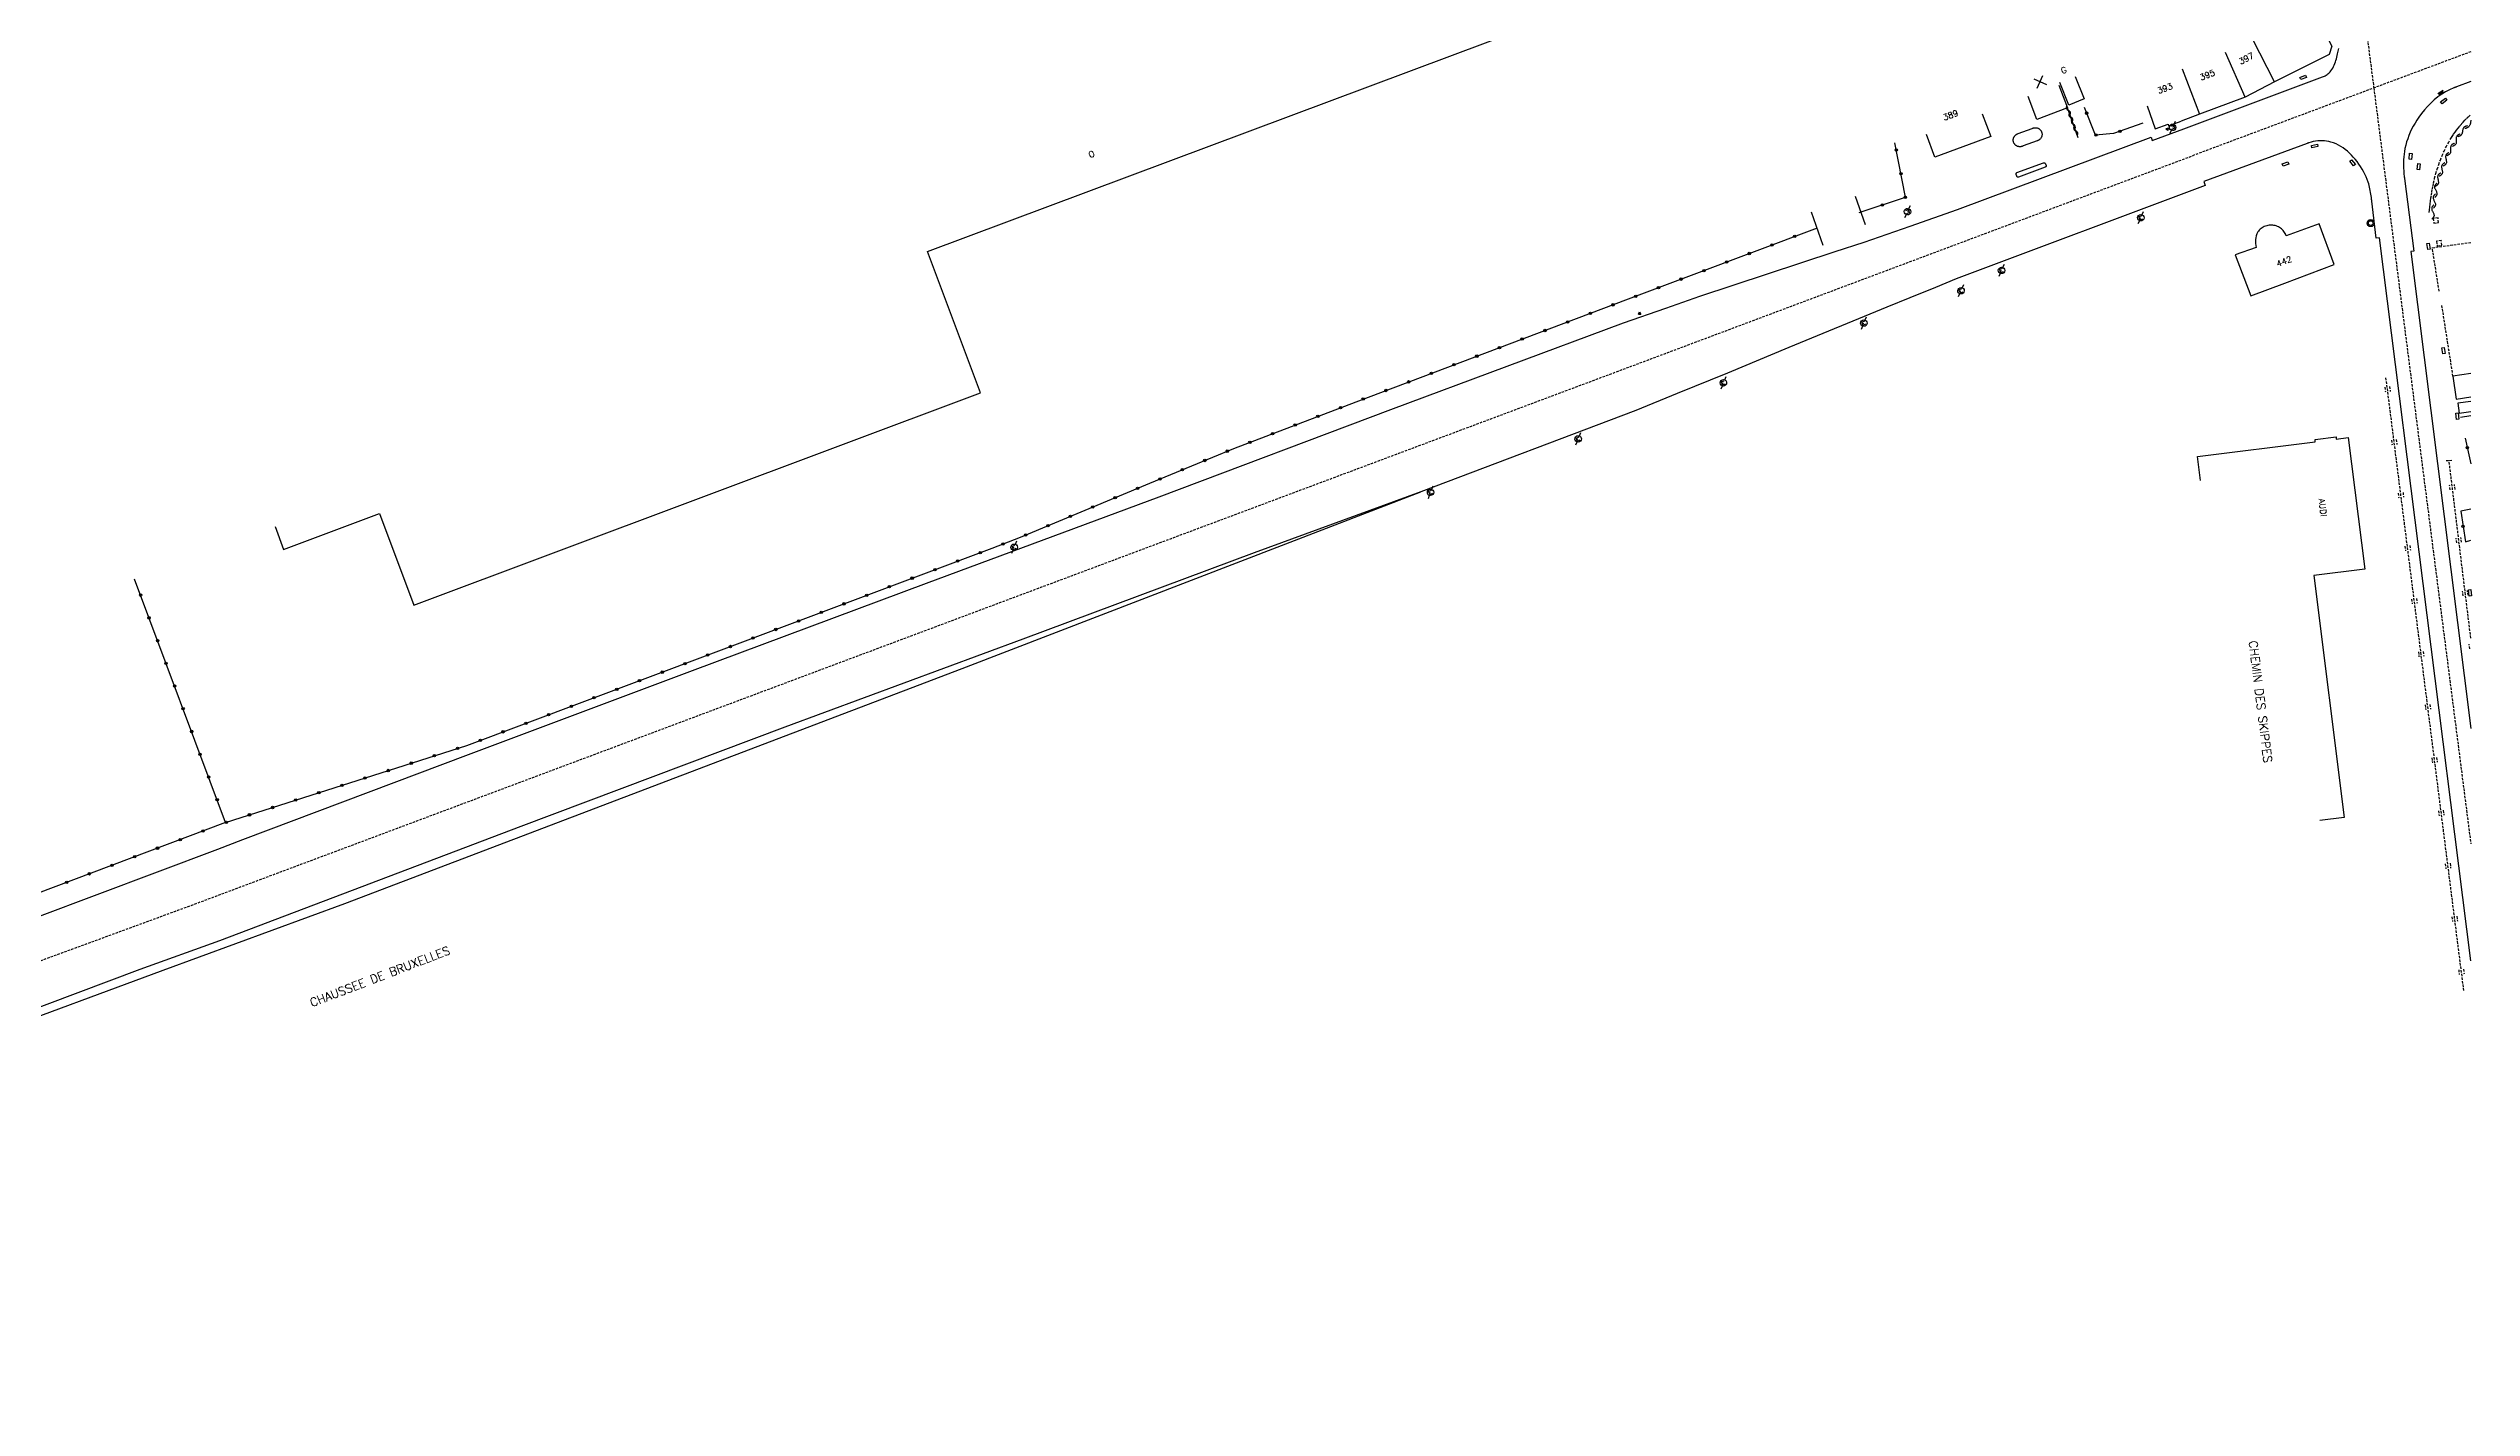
# Model space of a CAD drawing. Header units: millimetres. Extents: x 114000 to 115000, y 149000 to 150000.
# Drawn here: x 114501 to 115000.1, y 149000 to 149279.9 of the extents above; entities that cross this region are included whole.
import ezdxf
from ezdxf.enums import TextEntityAlignment as Align

# ---------------------------------------------------------------- set-up
doc = ezdxf.new("R2010")
doc.units = ezdxf.units.MM
doc.linetypes.add('DASHED', pattern=[0.75, 0.5, -0.25])
doc.layers.get('0').update_dxf_attribs({"linetype": 'CONTINUOUS'})
for name, color, linetype in [('W0001', 6, 'DASHED'), ('W0008', 7, 'CONTINUOUS'), ('W0100', 7, 'CONTINUOUS'), ('W0112', 1, 'DASHED'), ('W0211', 2, 'CONTINUOUS'), ('W0220', 5, 'DASHED'), ('W0310', 3, 'CONTINUOUS'), ('W0322', 7, 'CONTINUOUS'), ('W0402', 7, 'CONTINUOUS'), ('W0420', 7, 'CONTINUOUS'), ('W0471', 7, 'CONTINUOUS'), ('W0851', 7, 'CONTINUOUS'), ('W0984', 7, 'CONTINUOUS'), ('W0989', 7, 'CONTINUOUS'), ('W0991', 7, 'CONTINUOUS'), ('W1102', 7, 'CONTINUOUS')]:
    doc.layers.add(name, color=color, linetype=linetype)
doc.styles.get("Standard").update_dxf_attribs({"font": 'romans.shx', "width": 0.85})

# ---------------------------------------------------------------- blocks, each defined once
blk = doc.blocks.new('T471')
for p, q in [((-0.333334, 0.333334), (-0.333334, -0.333334)), ((-0.333334, 0.333334), (0.333334, 0.333334)), ((-0.333334, 0), (0, 0)), ((0.500001, 0.500001), (1.000002, 1.000002)), ((-0.500001, -0.500001), (-1.000002, -1.000002)), ((-0.333334, -0.333334), (0.333334, -0.333334))]:
    blk.add_line(p, q)
blk.add_ellipse((0, 0), major_axis=(0.471405, 0.471405), ratio=1, start_param=5.4977871438, end_param=11.780972451)
blk = doc.blocks.new('t322o')
at = {"color": 0, "linetype": 'Continuous'}
for radius in [0.25, 0.15]:
    blk.add_circle((0, 0), radius, dxfattribs=at)
blk = doc.blocks.new('t310o')
at = {"color": 0, "linetype": 'Continuous'}
for centre, start, end in [((-0.5, 0.38), 216.8699, 323.1304), ((0.5, -0.37), 36.8699, 143.1303)]:
    blk.add_arc(centre, 0.625, start, end, dxfattribs=at)
blk = doc.blocks.new('T851')
for p, q in [((-0.25, -0.15), (0, 0.32)), ((0, 0.32), (0.25, -0.15)), ((-0.25, -0.15), (0.25, -0.15))]:
    blk.add_line(p, q)
for major_axis in [(-0.106, 0.106), (-0.0354, 0.0354), (-0.0236, 0.0236)]:
    blk.add_ellipse((0, 0), major_axis=major_axis, ratio=1, start_param=3.926991, end_param=10.210176)
blk = doc.blocks.new('t991o')
at = {"color": 0, "linetype": 'Continuous'}
for p, q in [((-1, 1), (1, -1)), ((-1, -1), (1, 1))]:
    blk.add_line(p, q, dxfattribs=at)

msp = doc.modelspace()

# ---------------------------------------------------------------- linework, layer by layer
at = {"layer": 'W0001'}
for points in [[(114976.29, 149300.49), (114980.01, 149271.8), (115000, 149116.08)], [(115000, 149279.27), (114942.95, 149257.96)], [(114253.99, 149000), (114276.58, 149008.42), (114387.42, 149049.97), (114472.59, 149082.22), (114530.38, 149103.44), (114826.72, 149214.37), (114877.36, 149233.37), (114942.96, 149257.95)]]:
    msp.add_lwpolyline(points, dxfattribs=at)
at = {"layer": 'W0008'}
for points in [[(114940.9, 149263.39), (114969.42, 149274.13), (114969.42, 149274.13), (114969.42, 149274.13), (114969.42, 149274.13), (114969.42, 149274.13), (114969.42, 149274.13), (114969.42, 149274.13), (114969.42, 149274.13), (114969.42, 149274.13), (114969.42, 149274.13), (114969.42, 149274.13), (114969.62, 149274.17), (114969.83, 149274.25), (114970.01, 149274.33), (114970.2, 149274.44), (114970.38, 149274.56), (114970.55, 149274.69), (114970.72, 149274.83), (114970.87, 149274.99), (114971.02, 149275.14), (114971.15, 149275.31), (114971.37, 149275.6), (114971.54, 149275.89), (114971.71, 149276.21), (114971.86, 149276.52), (114971.99, 149276.83), (114972.1, 149277.16), (114972.21, 149277.5), (114972.3, 149277.83), (114972.4, 149278.17), (114972.48, 149278.52), (114972.56, 149278.81), (114972.62, 149279.1), (114972.69, 149279.39), (114972.74, 149279.67), (114972.79, 149279.97)], [(115000, 149273.11), (114997.05, 149272.02), (114997.05, 149272.02), (114997, 149272), (114996.94, 149271.99), (114996.89, 149271.96), (114996.83, 149271.94), (114996.78, 149271.92), (114996.72, 149271.89), (114996.67, 149271.88), (114996.62, 149271.86), (114996.56, 149271.83), (114996.51, 149271.81), (114995.64, 149271.44), (114994.8, 149271), (114994, 149270.5), (114993.22, 149269.96), (114992.48, 149269.35), (114991.77, 149268.71), (114991.09, 149268.02), (114990.45, 149267.3), (114989.84, 149266.55), (114989.27, 149265.77), (114988.87, 149265.17), (114988.5, 149264.56), (114988.14, 149263.94), (114987.81, 149263.31), (114987.51, 149262.67), (114987.23, 149262.02), (114986.99, 149261.36), (114986.77, 149260.69), (114986.58, 149260), (114986.43, 149259.31), (114986.33, 149258.75), (114986.25, 149258.17), (114986.19, 149257.6), (114986.15, 149257.02), (114986.13, 149256.44), (114986.13, 149255.86), (114986.15, 149255.28), (114986.18, 149254.71), (114986.22, 149254.13), (114986.29, 149253.55), (114986.29, 149253.52), (114986.29, 149253.47), (114986.3, 149253.44), (114986.31, 149253.39), (114986.31, 149253.35), (114986.32, 149253.31), (114986.33, 149253.27), (114986.33, 149253.24), (114986.33, 149253.19), (114986.34, 149253.16), (114988.28, 149238.19), (114987.65, 149238.11), (115000, 149139.89)], [(114498.6, 149101.01), (114535.86, 149115.03), (114541.03, 149117.01), (114587.47, 149134.54), (114633.67, 149151.84), (114681.83, 149169.78), (114729.81, 149187.59), (114777.52, 149205.56), (114825.43, 149223.4), (114825.44, 149223.4), (114834.15, 149226.44), (114841.15, 149228.89), (114841.16, 149228.89), (114869.06, 149238.11), (114875.03, 149240.08), (114884.49, 149243.36), (114894.23, 149246.78), (114934.12, 149261.67), (114934.36, 149260.98), (114940.91, 149263.39)], [(115000, 149091.99), (114981.19, 149240.92), (114980.5, 149240.85), (114979.6, 149248.5), (114979.6, 149248.53), (114979.59, 149248.58), (114979.58, 149248.63), (114979.58, 149248.66), (114979.58, 149248.71), (114979.58, 149248.74), (114979.57, 149248.78), (114979.56, 149248.83), (114979.56, 149248.86), (114979.55, 149248.91), (114979.55, 149248.91), (114979.51, 149249.25), (114979.46, 149249.61), (114979.41, 149249.96), (114979.35, 149250.31), (114979.29, 149250.66), (114979.22, 149251), (114979.14, 149251.35), (114979.05, 149251.69), (114978.96, 149252.03), (114978.86, 149252.38), (114978.66, 149252.94), (114978.44, 149253.5), (114978.19, 149254.05), (114977.92, 149254.6), (114977.62, 149255.11), (114977.29, 149255.63), (114976.95, 149256.14), (114976.58, 149256.63), (114976.2, 149257.11), (114975.79, 149257.56), (114975.79, 149257.56), (114975.4, 149257.99), (114975, 149258.38), (114974.58, 149258.77), (114974.14, 149259.13), (114973.69, 149259.46), (114973.22, 149259.77), (114972.74, 149260.05), (114972.24, 149260.28), (114971.72, 149260.5), (114971.19, 149260.67), (114970.75, 149260.78), (114970.29, 149260.86), (114969.83, 149260.91), (114969.37, 149260.94), (114968.91, 149260.94), (114968.45, 149260.91), (114967.99, 149260.85), (114967.54, 149260.77), (114967.09, 149260.66), (114966.65, 149260.52), (114966.62, 149260.5), (114966.58, 149260.5), (114966.55, 149260.49), (114966.52, 149260.47), (114966.48, 149260.46), (114966.45, 149260.44), (114966.42, 149260.42), (114966.38, 149260.42), (114966.35, 149260.41), (114966.31, 149260.39), (114945, 149252.52)], [(114912.35, 149256.2), (114912.49, 149255.87), (114912.49, 149255.86), (114912.51, 149255.81), (114912.51, 149255.76), (114912.51, 149255.7), (114912.49, 149255.65), (114912.47, 149255.61), (114912.44, 149255.56), (114912.41, 149255.53), (114912.36, 149255.5), (114912.31, 149255.48), (114906.83, 149253.45), (114906.81, 149253.44), (114906.76, 149253.44), (114906.71, 149253.42), (114906.66, 149253.44), (114906.61, 149253.45), (114906.56, 149253.47), (114906.52, 149253.5), (114906.49, 149253.54), (114906.46, 149253.59), (114906.44, 149253.64), (114906.32, 149254), (114906.31, 149254.04), (114906.31, 149254.09), (114906.31, 149254.15), (114906.32, 149254.2), (114906.35, 149254.25), (114906.38, 149254.29), (114906.42, 149254.33), (114906.46, 149254.36), (114906.5, 149254.37), (114911.97, 149256.36), (114912, 149256.37), (114912.06, 149256.39), (114912.11, 149256.39), (114912.16, 149256.37), (114912.21, 149256.36), (114912.25, 149256.33), (114912.29, 149256.29), (114912.32, 149256.25), (114912.35, 149256.2)], [(114945, 149252.51), (114945.29, 149251.75), (114894, 149232.47), (114889.7, 149230.7), (114889.69, 149230.7), (114884.42, 149228.59), (114879.7, 149226.65), (114879.69, 149226.65), (114859.53, 149218.34), (114859.53, 149218.34), (114846.84, 149213.06), (114836.52, 149208.89), (114828.01, 149205.36), (114828.01, 149205.36), (114783.71, 149188.65), (114749.37, 149176.03), (114701.67, 149158.28), (114652.69, 149140.14), (114598.28, 149119.7), (114536.2, 149096.11), (114519.79, 149090.22), (114475.56, 149073.58)], [(114873.18, 149249.5), (114875.23, 149243.7)], [(114864.07, 149246.28), (114866.48, 149239.45)]]:
    msp.add_lwpolyline(points, dxfattribs=at)
at = {"layer": 'W0100'}
for points in [[(114547.64, 149181.45), (114549.4, 149176.76), (114569.15, 149184.15), (114576.22, 149165.26), (114693, 149208.98), (114682.09, 149238.14), (114847.71, 149300.12), (114845.96, 149304.81)], [(114963.05, 149285.71), (114967.5, 149287.99), (114971.38, 149280.44), (114970.83, 149278.72), (114959.57, 149273.05), (114953.54, 149269.94), (114944.07, 149266.39), (114940.3, 149264.97)], [(114918.48, 149274.19), (114920.33, 149269.54), (114917.16, 149268.28), (114915.31, 149272.92)], [(114915.13, 149272.4), (114916.9, 149267.73), (114910.6, 149265.34), (114908.83, 149270.03)], [(114899.36, 149266.51), (114901.12, 149261.84), (114889.61, 149257.53), (114887.86, 149262.2)], [(114933.33, 149268.11), (114934.99, 149263.4), (114937.63, 149264.33), (114937.74, 149264.03), (114940.31, 149264.97)], [(114906.77, 149262.4), (114909.63, 149263.47), (114909.69, 149263.5), (114909.77, 149263.53), (114909.85, 149263.56), (114909.93, 149263.59), (114910.02, 149263.61), (114910.1, 149263.62), (114910.18, 149263.62), (114910.27, 149263.62), (114910.35, 149263.62), (114910.44, 149263.62), (114910.53, 149263.61), (114910.6, 149263.59), (114910.69, 149263.58), (114910.77, 149263.54), (114910.85, 149263.51), (114910.92, 149263.47), (114910.99, 149263.44), (114911.07, 149263.39), (114911.13, 149263.34), (114911.21, 149263.28), (114911.27, 149263.22), (114911.32, 149263.15), (114911.38, 149263.09), (114911.42, 149263.03), (114911.47, 149262.95), (114911.51, 149262.87), (114911.55, 149262.81), (114911.58, 149262.72), (114911.61, 149262.64), (114911.63, 149262.56), (114911.65, 149262.48), (114911.66, 149262.39), (114911.67, 149262.31), (114911.67, 149262.22), (114911.67, 149262.14), (114911.65, 149262.04), (114911.63, 149261.97), (114911.62, 149261.89), (114911.6, 149261.81), (114911.56, 149261.73), (114911.53, 149261.65), (114911.49, 149261.58), (114911.45, 149261.5), (114911.4, 149261.44), (114911.35, 149261.36), (114911.28, 149261.29), (114911.23, 149261.23), (114911.17, 149261.19), (114911.1, 149261.12), (114911.03, 149261.08), (114910.96, 149261.04), (114910.88, 149261), (114910.8, 149260.97), (114910.72, 149260.94), (114910.63, 149260.92), (114907.78, 149259.86), (114907.71, 149259.83), (114907.63, 149259.79), (114907.55, 149259.76), (114907.46, 149259.73), (114907.38, 149259.72), (114907.3, 149259.7), (114907.21, 149259.7), (114907.13, 149259.69), (114907.05, 149259.7), (114906.96, 149259.7), (114906.88, 149259.72), (114906.79, 149259.73), (114906.71, 149259.75), (114906.63, 149259.78), (114906.55, 149259.81), (114906.47, 149259.86), (114906.4, 149259.89), (114906.33, 149259.94), (114906.26, 149259.98), (114906.2, 149260.04), (114906.13, 149260.11), (114906.08, 149260.17), (114906.03, 149260.23), (114905.97, 149260.29), (114905.93, 149260.37), (114905.88, 149260.45), (114905.85, 149260.53), (114905.82, 149260.61), (114905.79, 149260.69), (114905.77, 149260.76), (114905.75, 149260.84), (114905.74, 149260.94), (114905.74, 149261.01), (114905.74, 149261.11), (114905.74, 149261.19), (114905.75, 149261.28), (114905.77, 149261.36), (114905.78, 149261.44), (114905.81, 149261.51), (114905.84, 149261.61), (114905.88, 149261.67), (114905.92, 149261.75), (114905.96, 149261.83), (114906.01, 149261.89), (114906.06, 149261.97), (114906.11, 149262.03), (114906.17, 149262.09), (114906.24, 149262.14), (114906.31, 149262.2), (114906.38, 149262.25), (114906.46, 149262.28), (114906.53, 149262.33), (114906.6, 149262.36), (114906.68, 149262.39), (114906.77, 149262.4)], [(115000, 149212.97), (114996.26, 149212.42), (114996.95, 149207.74), (115000, 149208.19)], [(115000, 149207.22), (114997.34, 149206.86)], [(114997.34, 149206.86), (114997.62, 149204.81), (115000, 149205.14)]]:
    msp.add_lwpolyline(points, dxfattribs=at)
at = {"layer": 'W0100', "flags": 128}
msp.add_lwpolyline([(114955.78, 149238.92), (114951.48, 149237.47), (114954.69, 149228.97), (114961.65, 149231.63), (114969.34, 149234.46), (114971.88, 149235.42), (114968.74, 149243.84), (114961.96, 149241.36), (114961.87, 149241.6), (114961.76, 149241.82), (114961.64, 149242.03), (114961.5, 149242.24), (114961.34, 149242.43), (114961.17, 149242.62), (114960.99, 149242.79), (114960.79, 149242.95), (114960.59, 149243.08), (114960.37, 149243.2), (114960.15, 149243.3), (114959.91, 149243.38), (114959.67, 149243.45), (114959.43, 149243.51), (114959.19, 149243.54), (114958.94, 149243.55), (114958.7, 149243.55), (114958.46, 149243.53), (114958.21, 149243.5), (114957.95, 149243.44), (114957.7, 149243.36), (114957.45, 149243.26), (114957.22, 149243.14), (114956.99, 149243), (114956.79, 149242.86), (114956.59, 149242.7), (114956.41, 149242.53), (114956.25, 149242.34), (114956.11, 149242.14, 0.191375)], format="xyb", close=True, dxfattribs=at)
msp.add_lwpolyline([(114944.33, 149190.95), (114943.71, 149195.91), (114967.95, 149198.94), (114967.9, 149199.38), (114972.23, 149199.94), (114972.29, 149199.48), (114974.76, 149199.79), (114978.13, 149172.68), (114967.68, 149171.38), (114973.88, 149121.56), (114968.92, 149120.94)], dxfattribs=at)
at = {"layer": 'W0112'}
for points in [[(114991.39, 149246.13), (114991.47, 149246.74), (114991.54, 149247.35), (114991.62, 149247.97), (114991.71, 149248.58), (114991.79, 149249.19), (114991.89, 149249.81), (114991.98, 149250.42), (114992.09, 149251.03), (114992.21, 149251.64), (114992.33, 149252.25), (114992.55, 149253.21), (114992.8, 149254.16), (114993.08, 149255.11), (114993.39, 149256.03), (114993.72, 149256.97), (114994.09, 149257.88), (114994.49, 149258.77), (114994.92, 149259.66), (114995.38, 149260.52), (114995.88, 149261.38), (114996.16, 149261.81), (114996.46, 149262.27), (114996.76, 149262.71), (114997.08, 149263.14), (114997.4, 149263.56), (114997.73, 149263.99), (114998.08, 149264.39), (114998.44, 149264.78), (114998.79, 149265.17), (114999.17, 149265.56), (114999.21, 149265.6), (114999.24, 149265.63), (114999.27, 149265.66), (114999.31, 149265.69), (114999.34, 149265.72), (114999.37, 149265.75), (114999.41, 149265.78), (114999.44, 149265.83), (114999.47, 149265.86), (114999.51, 149265.89), (115000, 149266.36)], [(114993.24, 149245.06), (114992.26, 149244.94), (114992.4, 149243.96), (114993.37, 149244.08), (114993.24, 149245.06)], [(114993.48, 149229.94), (114992.06, 149238.89), (115000, 149239.99)], [(114993.9, 149240.36), (114992.94, 149240.22), (114993.09, 149239.25), (114994.05, 149239.41), (114993.9, 149240.36)], [(114993.97, 149227.03), (114996.26, 149212.42)], [(114994.89, 149195.05), (114996.06, 149195.11)]]:
    msp.add_lwpolyline(points, dxfattribs=at)
at = {"layer": 'W0211'}
msp.add_lwpolyline([(114440.9, 149061.51), (114451.87, 149063.14), (114524.59, 149090.11), (114561.99, 149103.81), (114689.17, 149152.26), (114783.71, 149188.65)], dxfattribs=at)
at = {"layer": 'W0220'}
for points in [[(114982.27, 149210.17), (114982.4, 149209.19)], [(114998.56, 149085.87), (114982.51, 149212.22)], [(114983.26, 149210.3), (114983.39, 149209.31)], [(114983.65, 149199.27), (114983.78, 149198.27)], [(114984.65, 149199.39), (114984.77, 149198.39)], [(115000, 149158.5), (114995.51, 149195.08)], [(114995.75, 149189.02), (114995.63, 149190)], [(114996.74, 149189.13), (114996.62, 149190.13)], [(114985.04, 149188.35), (114985.16, 149187.36)], [(114986.03, 149188.49), (114986.15, 149187.49)], [(114986.42, 149177.44), (114986.54, 149176.46)], [(114987.41, 149177.56), (114987.54, 149176.58)], [(114997.09, 149178.1), (114996.97, 149179.08)], [(114998.08, 149178.22), (114997.96, 149179.21)], [(114987.8, 149166.53), (114987.94, 149165.53)], [(114988.79, 149166.66), (114988.92, 149165.67)], [(114998.44, 149167.17), (114998.31, 149168.17)], [(114999.43, 149167.3), (114999.3, 149168.3)], [(114989.19, 149155.63), (114989.32, 149154.63)], [(114990.19, 149155.75), (114990.31, 149154.75)], [(114999.77, 149156.27), (114999.65, 149157.25)], [(114990.58, 149144.71), (114990.7, 149143.72)], [(114991.57, 149144.83), (114991.69, 149143.85)], [(114991.96, 149133.8), (114992.08, 149132.81)], [(114992.95, 149133.92), (114993.08, 149132.94)], [(114993.34, 149122.89), (114993.47, 149121.89)], [(114994.33, 149123.02), (114994.46, 149122.02)], [(114994.72, 149111.99), (114994.85, 149110.99)], [(114995.72, 149112.11), (114995.84, 149111.11)], [(114996.11, 149101.06), (114996.24, 149100.08)], [(114997.1, 149101.19), (114997.23, 149100.21)], [(114997.5, 149090.16), (114997.62, 149089.17)], [(114998.49, 149090.28), (114998.62, 149089.3)]]:
    msp.add_lwpolyline(points, dxfattribs=at)
at = {"layer": 'W0310'}
for points in [[(114919.12, 149261.53), (114916.9, 149267.73)], [(115000, 149265.21), (114999.98, 149265.06), (114999.97, 149264.94), (114999.96, 149264.8), (114999.94, 149264.66), (114999.91, 149264.52), (114999.88, 149264.39), (114999.84, 149264.28), (114999.8, 149264.16), (114999.76, 149264.05), (114999.69, 149263.96), (114999.62, 149263.86), (114999.54, 149263.78), (114999.5, 149263.74), (114999.44, 149263.71), (114999.39, 149263.67), (114999.33, 149263.64), (114999.26, 149263.61), (114999.2, 149263.58), (114999.14, 149263.55), (114999.07, 149263.53), (114999.01, 149263.5), (114998.94, 149263.49), (114998.87, 149263.46), (114998.79, 149263.44)], [(114996.62, 149260.41), (114996.54, 149260.38), (114996.47, 149260.35), (114996.41, 149260.31), (114996.34, 149260.28), (114996.28, 149260.25), (114996.22, 149260.22), (114996.16, 149260.17), (114996.11, 149260.14), (114996.06, 149260.1), (114996.01, 149260.05), (114995.97, 149260), (114995.94, 149259.96), (114995.87, 149259.83), (114995.85, 149259.72), (114995.83, 149259.58), (114995.82, 149259.44), (114995.83, 149259.28), (114995.83, 149259.13), (114995.83, 149258.99), (114995.84, 149258.83), (114995.83, 149258.69), (114995.81, 149258.55), (114995.78, 149258.42), (114995.72, 149258.31), (114995.69, 149258.27), (114995.65, 149258.22), (114995.6, 149258.17), (114995.55, 149258.13), (114995.5, 149258.1), (114995.44, 149258.05), (114995.38, 149258.02), (114995.31, 149257.99), (114995.25, 149257.96), (114995.18, 149257.92), (114995.12, 149257.89), (114995.04, 149257.86)], [(114997.79, 149262.33), (114997.72, 149262.3), (114997.65, 149262.27), (114997.59, 149262.24), (114997.51, 149262.21), (114997.45, 149262.17), (114997.4, 149262.14), (114997.33, 149262.1), (114997.28, 149262.06), (114997.23, 149262.02), (114997.19, 149261.97), (114997.15, 149261.92), (114997.11, 149261.88), (114997.04, 149261.75), (114997.01, 149261.64), (114997, 149261.5), (114996.99, 149261.36), (114996.99, 149261.21), (114997, 149261.06), (114997.01, 149260.91), (114997.01, 149260.75), (114997.01, 149260.61), (114996.98, 149260.47), (114996.95, 149260.35), (114996.9, 149260.24), (114996.86, 149260.19), (114996.82, 149260.14), (114996.77, 149260.1), (114996.72, 149260.05), (114996.67, 149260), (114996.61, 149259.97), (114996.55, 149259.94), (114996.48, 149259.89), (114996.42, 149259.86), (114996.35, 149259.83), (114996.29, 149259.8), (114996.22, 149259.77)], [(114999.29, 149264), (114999.22, 149263.99), (114999.15, 149263.97), (114999.08, 149263.94), (114999.01, 149263.92), (114998.94, 149263.91), (114998.87, 149263.88), (114998.81, 149263.85), (114998.75, 149263.83), (114998.69, 149263.8), (114998.64, 149263.75), (114998.59, 149263.72), (114998.54, 149263.67), (114998.47, 149263.58), (114998.41, 149263.46), (114998.37, 149263.33), (114998.33, 149263.19), (114998.31, 149263.05), (114998.29, 149262.89), (114998.26, 149262.75), (114998.24, 149262.6), (114998.21, 149262.46), (114998.17, 149262.33), (114998.11, 149262.22), (114998.04, 149262.11), (114997.99, 149262.06), (114997.94, 149262.03), (114997.89, 149261.99), (114997.83, 149261.96), (114997.77, 149261.92), (114997.71, 149261.89), (114997.64, 149261.88), (114997.58, 149261.85), (114997.51, 149261.83), (114997.44, 149261.81), (114997.36, 149261.78), (114997.29, 149261.77)], [(114993.79, 149254.31), (114993.72, 149254.27), (114993.67, 149254.24), (114993.61, 149254.19), (114993.55, 149254.14), (114993.49, 149254.1), (114993.44, 149254.05), (114993.39, 149254), (114993.34, 149253.96), (114993.29, 149253.91), (114993.26, 149253.85), (114993.22, 149253.8), (114993.2, 149253.74), (114993.17, 149253.63), (114993.15, 149253.49), (114993.16, 149253.35), (114993.18, 149253.21), (114993.21, 149253.06), (114993.24, 149252.91), (114993.27, 149252.77), (114993.3, 149252.63), (114993.32, 149252.49), (114993.33, 149252.35), (114993.31, 149252.22), (114993.28, 149252.1), (114993.26, 149252.03), (114993.22, 149251.99), (114993.19, 149251.92), (114993.14, 149251.88), (114993.09, 149251.83), (114993.04, 149251.78), (114992.99, 149251.74), (114992.94, 149251.69), (114992.87, 149251.64), (114992.82, 149251.61), (114992.76, 149251.56), (114992.69, 149251.52)], [(114994.62, 149256.41), (114994.55, 149256.36), (114994.5, 149256.33), (114994.43, 149256.28), (114994.37, 149256.24), (114994.31, 149256.19), (114994.26, 149256.14), (114994.21, 149256.1), (114994.16, 149256.05), (114994.12, 149256), (114994.08, 149255.94), (114994.04, 149255.89), (114994.02, 149255.83), (114993.98, 149255.71), (114993.97, 149255.58), (114993.97, 149255.44), (114994, 149255.3), (114994.02, 149255.16), (114994.05, 149255), (114994.08, 149254.86), (114994.12, 149254.72), (114994.14, 149254.58), (114994.15, 149254.44), (114994.13, 149254.31), (114994.1, 149254.19), (114994.08, 149254.13), (114994.04, 149254.08), (114994.01, 149254.02), (114993.96, 149253.97), (114993.91, 149253.92), (114993.87, 149253.88), (114993.81, 149253.83), (114993.76, 149253.78), (114993.69, 149253.74), (114993.64, 149253.71), (114993.58, 149253.66), (114993.51, 149253.61)], [(114995.44, 149258.5), (114995.37, 149258.46), (114995.32, 149258.42), (114995.26, 149258.38), (114995.2, 149258.33), (114995.14, 149258.28), (114995.08, 149258.24), (114995.04, 149258.19), (114994.99, 149258.14), (114994.94, 149258.1), (114994.9, 149258.03), (114994.87, 149257.99), (114994.85, 149257.92), (114994.82, 149257.81), (114994.8, 149257.67), (114994.81, 149257.53), (114994.83, 149257.39), (114994.86, 149257.25), (114994.89, 149257.1), (114994.92, 149256.96), (114994.95, 149256.81), (114994.97, 149256.67), (114994.97, 149256.53), (114994.96, 149256.41), (114994.93, 149256.28), (114994.9, 149256.22), (114994.87, 149256.17), (114994.83, 149256.11), (114994.79, 149256.06), (114994.74, 149256.02), (114994.69, 149255.97), (114994.64, 149255.92), (114994.58, 149255.88), (114994.52, 149255.83), (114994.46, 149255.8), (114994.4, 149255.75), (114994.33, 149255.71)], [(114992.67, 149249.99), (114992.62, 149249.92), (114992.57, 149249.88), (114992.53, 149249.81), (114992.47, 149249.75), (114992.44, 149249.71), (114992.39, 149249.64), (114992.36, 149249.58), (114992.32, 149249.53), (114992.29, 149249.47), (114992.27, 149249.41), (114992.25, 149249.35), (114992.24, 149249.28), (114992.24, 149249.16), (114992.26, 149249.03), (114992.29, 149248.89), (114992.35, 149248.77), (114992.41, 149248.63), (114992.47, 149248.49), (114992.54, 149248.36), (114992.61, 149248.22), (114992.65, 149248.1), (114992.69, 149247.96), (114992.72, 149247.83), (114992.71, 149247.71), (114992.69, 149247.64), (114992.68, 149247.58), (114992.65, 149247.53), (114992.62, 149247.47), (114992.59, 149247.41), (114992.55, 149247.35), (114992.51, 149247.3), (114992.47, 149247.24), (114992.43, 149247.19), (114992.38, 149247.13), (114992.33, 149247.08), (114992.28, 149247.02)], [(114992.97, 149252.22), (114992.91, 149252.16), (114992.87, 149252.11), (114992.83, 149252.05), (114992.77, 149251.99), (114992.73, 149251.94), (114992.69, 149251.88), (114992.65, 149251.81), (114992.62, 149251.77), (114992.59, 149251.71), (114992.57, 149251.64), (114992.54, 149251.58), (114992.54, 149251.52), (114992.54, 149251.39), (114992.55, 149251.27), (114992.59, 149251.13), (114992.65, 149251), (114992.71, 149250.86), (114992.77, 149250.74), (114992.83, 149250.6), (114992.9, 149250.46), (114992.95, 149250.33), (114992.99, 149250.19), (114993.01, 149250.06), (114993.01, 149249.94), (114993, 149249.88), (114992.97, 149249.81), (114992.95, 149249.75), (114992.93, 149249.69), (114992.89, 149249.64), (114992.85, 149249.58), (114992.81, 149249.52), (114992.77, 149249.47), (114992.72, 149249.41), (114992.68, 149249.35), (114992.62, 149249.3), (114992.58, 149249.24)], [(114992.37, 149247.75), (114992.32, 149247.69), (114992.27, 149247.64), (114992.23, 149247.58), (114992.18, 149247.52), (114992.14, 149247.47), (114992.09, 149247.41), (114992.06, 149247.35), (114992.02, 149247.3), (114992, 149247.24), (114991.97, 149247.17), (114991.95, 149247.11), (114991.94, 149247.05), (114991.94, 149246.92), (114991.96, 149246.8), (114992, 149246.66), (114992.05, 149246.53), (114992.12, 149246.41), (114992.19, 149246.27), (114992.25, 149246.13), (114992.31, 149246), (114992.37, 149245.86), (114992.4, 149245.74), (114992.42, 149245.61), (114992.42, 149245.49), (114992.41, 149245.42), (114992.39, 149245.36), (114992.37, 149245.3), (114992.33, 149245.24), (114992.3, 149245.19), (114992.26, 149245.13), (114992.22, 149245.06), (114992.18, 149245.02), (114992.13, 149244.96), (114992.08, 149244.89), (114992.03, 149244.85), (114991.98, 149244.78)]]:
    msp.add_lwpolyline(points, dxfattribs=at)
at = {"layer": 'W0322'}
for points in [[(114932.42, 149264.53), (114926.38, 149262.42), (114922.67, 149262.09), (114920.38, 149267.79)], [(114874.02, 149246.14), (114883.57, 149249.29), (114881.35, 149260.48)], [(114537.47, 149120.51), (114587.13, 149136.37), (114623.9, 149150.15), (114695.39, 149177.03), (114701.21, 149179.29), (114727.89, 149190.42), (114745.17, 149197.54), (114770.35, 149207.19), (114826.48, 149228.34), (114865.4, 149243)], [(114997.84, 149204.02), (115000, 149204.31)], [(114998.83, 149199.69), (115000, 149194.42)], [(115000, 149185.06), (114997.93, 149184.66), (114998.91, 149178.33), (115000, 149178.66)], [(114537.47, 149120.51), (114518.72, 149170.62)], [(114537.47, 149120.51), (114408.49, 149071.92), (114305.09, 149033.08), (114305.09, 149033.08), (114234.81, 149006.7), (114230.38, 149017.98)]]:
    msp.add_lwpolyline(points, dxfattribs=at)
for centre in [(114999.26, 149197.73), (114998.42, 149181.5)]:
    msp.add_circle(centre, 0.241, dxfattribs=at)
at = {"layer": 'W0402'}
for points in [[(114994.28, 149271.27), (114993.19, 149270.6), (114993.19, 149270.6)], [(114993.37, 149270.71), (114993.63, 149270.28)], [(114993.55, 149270.81), (114993.82, 149270.39)], [(114993.74, 149270.92), (114994, 149270.5)], [(114993.92, 149271.05), (114994.19, 149270.61)], [(114994.1, 149271.16), (114994.37, 149270.74)]]:
    msp.add_lwpolyline(points, dxfattribs=at)
at = {"layer": 'W0420'}
for radius in [0.72, 0.479]:
    msp.add_circle((114979.37, 149243.97), radius, dxfattribs=at)
at = {"layer": 'W0471'}
for points in [[(114965.95, 149274.42), (114966.13, 149273.96), (114964.96, 149273.52), (114964.79, 149273.99), (114965.95, 149274.42)], [(114994.1, 149268.53), (114993.78, 149268.92), (114994.76, 149269.71), (114995.07, 149269.31), (114994.1, 149268.53)], [(114967.28, 149259.49), (114967.19, 149259.99), (114968.42, 149260.21), (114968.51, 149259.72), (114967.28, 149259.49)], [(114961.33, 149255.71), (114961.16, 149256.17), (114962.33, 149256.61), (114962.51, 149256.14), (114961.33, 149255.71)], [(114975.04, 149256.71), (114975.44, 149257.02), (114976.22, 149256.05), (114975.83, 149255.74), (114975.04, 149256.71)], [(114987.77, 149257.06), (114987.28, 149257.11), (114987.4, 149258.36), (114987.9, 149258.3), (114987.77, 149257.06)], [(114989.44, 149254.94), (114988.94, 149255), (114989.07, 149256.24), (114989.56, 149256.19), (114989.44, 149254.94)], [(114990.95, 149239.75), (114991.44, 149239.83), (114991.64, 149238.6), (114991.14, 149238.52), (114990.95, 149239.75)], [(114994.04, 149218.3), (114994.54, 149218.38), (114994.73, 149217.14), (114994.24, 149217.06), (114994.04, 149218.3)], [(114997.54, 149203.61), (114997.04, 149203.55), (114996.89, 149204.8), (114997.38, 149204.86), (114997.54, 149203.61)], [(115000, 149167.21), (114999.65, 149167.16), (114999.5, 149168.41), (115000, 149168.47)], [(115000, 149168.47), (114999.99, 149168.47), (115000, 149168.44)], [(115000, 149168.44), (115000.15, 149167.22)], [(115000.15, 149167.22), (115000, 149167.21)]]:
    msp.add_lwpolyline(points, dxfattribs=at)
at = {"layer": 'W1102'}
for points in [[(114959.57, 149273.05), (114955.03, 149281.96)], [(114940.55, 149275.75), (114944.07, 149266.39)], [(114953.54, 149269.94), (114949.49, 149279.1)]]:
    msp.add_lwpolyline(points, dxfattribs=at)

# ---------------------------------------------------------------- block references
at = {"layer": 'W0310', "rotation": 109.6809108291931}
for p in [(114917.1, 149267.18), (114917.6, 149265.77), (114918.11, 149264.35), (114918.61, 149262.94)]:
    msp.add_blockref('t310o', p, dxfattribs=at)
at = {"layer": 'W0322'}
for p, rotation in [((114920.85, 149266.62), 111.8019291273329), ((114881.63, 149259.04), 101.2557534812256), ((114922.79, 149262.1), 185.0526796498196), ((114927.7, 149262.88), 199.2538210083793), ((114882.61, 149254.14), 101.2557534812256), ((114883.51, 149249.28), 18.28009574183209), ((114878.77, 149247.71), 18.28009574183209), ((114856.04, 149239.47), 20.63406940508119), ((114860.72, 149241.24), 20.63406940508119), ((114842, 149234.19), 20.63406940508119), ((114846.68, 149235.95), 20.63406940508119), ((114851.36, 149237.71), 20.63406940508119), ((114827.97, 149228.9), 20.63406940508119), ((114832.65, 149230.66), 20.63406940508119), ((114837.32, 149232.43), 20.63406940508119), ((114818.61, 149225.38), 20.65129005474211), ((114823.29, 149227.14), 20.65129005474211), ((114804.57, 149220.09), 20.65129005474211), ((114809.25, 149221.85), 20.65129005474211), ((114813.93, 149223.61), 20.65129005474211), ((114790.54, 149214.8), 20.65129005474211), ((114795.22, 149216.56), 20.65129005474211), ((114799.89, 149218.32), 20.65129005474211), ((114776.5, 149209.5), 20.65129005474211), ((114781.18, 149211.27), 20.65129005474211), ((114785.86, 149213.03), 20.65129005474211), ((114762.48, 149204.17), 20.95636801396984), ((114767.15, 149205.96), 20.95636801396984), ((114771.82, 149207.74), 20.65129005474211), ((114753.14, 149200.6), 20.95636801396984), ((114757.81, 149202.38), 20.95636801396984), ((114739.19, 149195.08), 22.40624410903112), ((114743.82, 149196.99), 22.40624410903112), ((114748.47, 149198.81), 20.95636801396984), ((114725.33, 149189.35), 22.63534075785102), ((114729.95, 149191.27), 22.40624410903112), ((114734.57, 149193.17), 22.40624410903112), ((114716.1, 149185.5), 22.63534075785102), ((114720.72, 149187.43), 22.63534075785102), ((114702.26, 149179.73), 22.63534075785102), ((114706.87, 149181.65), 22.63534075785102), ((114711.49, 149183.58), 22.63534075785102), ((114688.26, 149174.35), 20.60200035793351), ((114692.94, 149176.11), 20.60200035793351), ((114697.61, 149177.89), 21.26888771588664), ((114674.22, 149169.07), 20.60200035793351), ((114678.9, 149170.83), 20.60200035793351), ((114683.58, 149172.59), 20.60200035793351), ((114519.95, 149167.34), 110.5149463789134), ((114664.86, 149165.55), 20.60200035793351), ((114669.54, 149167.31), 20.60200035793351), ((114521.7, 149162.66), 110.5149463789134), ((114650.81, 149160.27), 20.60200035793351), ((114655.49, 149162.03), 20.60200035793351), ((114660.18, 149163.79), 20.60200035793351), ((114523.45, 149157.98), 110.5149463789134), ((114636.77, 149154.99), 20.60200035793351), ((114641.45, 149156.75), 20.60200035793351), ((114646.13, 149158.51), 20.60200035793351), ((114525.2, 149153.29), 110.5149463789134), ((114622.73, 149149.72), 20.54812041422554), ((114627.41, 149151.47), 20.60200035793351), ((114632.09, 149153.23), 20.60200035793351), ((114526.96, 149148.61), 110.5149463789134), ((114608.69, 149144.45), 20.54812041422554), ((114613.37, 149146.21), 20.54812041422554), ((114618.05, 149147.96), 20.54812041422554), ((114528.71, 149143.93), 110.5149463789134), ((114530.46, 149139.25), 110.5149463789134), ((114594.64, 149139.19), 20.54812041422554), ((114599.32, 149140.94), 20.54812041422554), ((114604.01, 149142.7), 20.54812041422554), ((114532.21, 149134.56), 110.5149463789134), ((114580.48, 149134.25), 17.70990839312084), ((114585.25, 149135.77), 17.70990839312084), ((114589.96, 149137.43), 20.54812041422554), ((114533.97, 149129.88), 110.5149463789134), ((114566.19, 149129.69), 17.70990839312084), ((114570.96, 149131.21), 17.70990839312084), ((114575.72, 149132.73), 17.70990839312084), ((114535.72, 149125.2), 110.5149463789134), ((114551.9, 149125.12), 17.70990839312084), ((114556.67, 149126.64), 17.70990839312084), ((114561.43, 149128.16), 17.70990839312084), ((114537.62, 149120.56), 17.70990839312084), ((114542.38, 149122.08), 17.70990839312084), ((114547.14, 149123.6), 17.70990839312084), ((114523.43, 149115.22), 200.6446409961601), ((114528.11, 149116.99), 200.6446409961601), ((114532.79, 149118.75), 200.6446409961601), ((114509.4, 149109.94), 200.6446409961601), ((114514.08, 149111.7), 200.6446409961601), ((114518.75, 149113.46), 200.6446409961601), ((114504.72, 149108.17), 200.6446409961601)]:
    msp.add_blockref('t322o', p, dxfattribs=dict(at, rotation=rotation))
at = {"layer": 'W0471'}
for p, rotation in [((114938.56, 149263.7), 200.5411584548072), ((114883.95, 149246.33), 199.3679285552876), ((114932.01, 149245.08), 20.60283336956429), ((114903.32, 149234.23), 20.60283336974087), ((114894.97, 149230.04), 20.60283336937957), ((114874.95, 149223.39), 22.41145281802387), ((114846.02, 149211.06), 22.01015620457828), ((114816.1, 149199.51), 23.22330818686505), ((114785.7, 149188.51), 23.47756767110949), ((114699.91, 149177.2), 23.47756767110949)]:
    msp.add_blockref('T471', p, dxfattribs=dict(at, rotation=rotation))
at = {"layer": 'W0851', "rotation": 200.1808029887115}
msp.add_blockref('T851', (114937.47, 149263.33), dxfattribs=at)
at = {"layer": 'W0851'}
msp.add_blockref('T851', (114828.77, 149225.37), dxfattribs=at)
at = {"layer": 'W0991', "rotation": 20.78912197408106}
msp.add_blockref('t991o', (114911.27, 149273.09), dxfattribs=at)

# ---------------------------------------------------------------- texts
at = {"layer": 'W0984'}
msp.add_text('AUDI', height=1.25, rotation=277.0924, dxfattribs=at).set_placement((114969.5, 149185.37), align=Align.MIDDLE)
at = {"layer": 'W0989'}
for s, rotation, p in [('CHEMIN DES SKIPPES', 277, (114956.68, 149145.39)), ('CHAUSSEE DE BRUXELLES', 21, (114569.24, 149088.79))]:
    msp.add_text(s, height=1.75, rotation=rotation, dxfattribs=at).set_placement(p, align=Align.MIDDLE)
at = {"layer": 'W0991'}
for s, rotation, p in [('G', 20, (114916.14, 149275.48)), ('395', 21, (114945.71, 149274.5)), ('397', 27, (114953.75, 149277.89)), ('393', 20, (114936.99, 149271.73)), ('389', 20, (114892.81, 149266.21)), ('O', 20, (114715.85, 149258.16)), ('442', 20.2682, (114961.53, 149236.1))]:
    msp.add_text(s, height=1.25, rotation=rotation, dxfattribs=at).set_placement(p, align=Align.MIDDLE)

doc.saveas('drawing.dxf')
